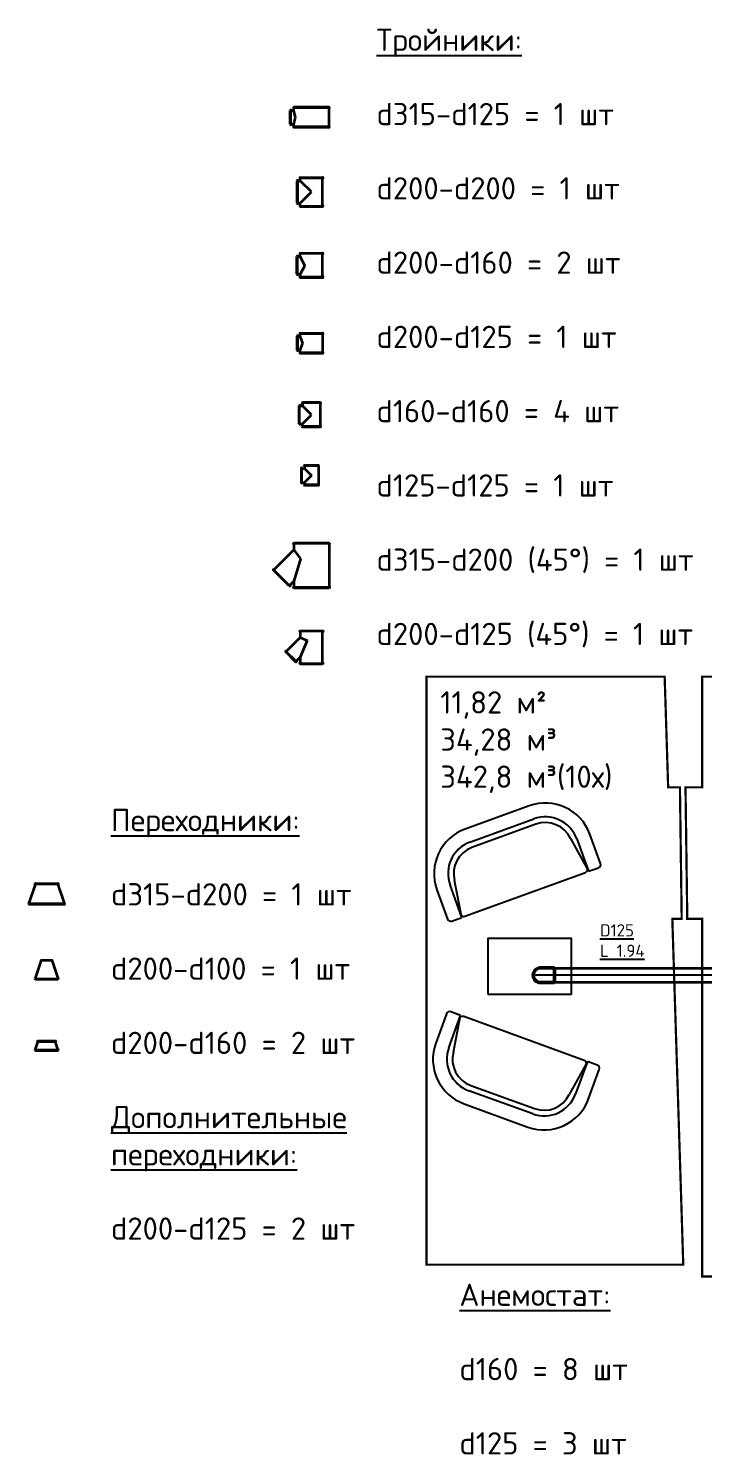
# Model space of a CAD drawing. Header units: metres. Extents: x -2077 to 53851, y -33309 to 16054.
# Drawn here: x -2077 to 3979, y -33309 to -20506 of the extents above; entities that cross this region are included whole.
import ezdxf

# ---------------------------------------------------------------- set-up
doc = ezdxf.new("R2010")
doc.units = ezdxf.units.M
doc.linetypes.add('CENTER', pattern=[2, 1.25, -0.25, 0.25, -0.25])
for name, color, linetype, lineweight in [('Fasonina KRUGLIE', 152, 'Continuous', 9), ('OV', 7, 'Continuous', 9), ('Вытяжка', 152, 'Continuous', 50)]:
    doc.layers.add(name, color=color, linetype=linetype, lineweight=lineweight)
for name, color, linetype in [('RV_Мягкая мебель', 7, 'Continuous'), ('RV_Пвышенные', 65, 'Continuous'), ('RV_Столы', 7, 'Continuous'), ('Стены', 252, 'Continuous')]:
    doc.layers.add(name, color=color, linetype=linetype)
doc.styles.add('Роман', font='isocpeur.ttf', dxfattribs={"height": 80})

# ---------------------------------------------------------------- blocks, each defined once
blk = doc.blocks.new('*U695')
at = {"layer": 'RV_Мягкая мебель'}
for p, q in [((-730, -180), (-730, -460)), ((-605, -150), (-700, -150)), ((-553, -483), (-605, -150)), ((-605, -460), (-605, -150)), ((605, -150), (553, -483)), ((700, -150), (605, -150)), ((605, -150), (605, -460)), ((730, -460), (730, -180)), ((305, -760), (-305, -760)), ((-305, -885), (305, -885))]:
    blk.add_line(p, q, dxfattribs=at)
blk.add_lwpolyline([(603, -170, 0.315615), (575, -150), (-575, -150, 0.315615), (-603, -170)], format="xyb", dxfattribs=at)
at = {"layer": 'RV_Мягкая мебель', "flags": 128}
blk.add_lwpolyline([(-305, -709), (305, -709)], dxfattribs=at)
at = {"layer": 'RV_Мягкая мебель'}
for centre, radius, start, end in [((-700, -180), 30, 90, 180), ((700, -180), 30, 0, 90), ((-305, -460), 425, 180, 270), ((-305, -460), 300, 180, 270), ((-305, -460), 249, 185.1944, 270), ((305, -460), 425, 270, 0), ((305, -460), 300, 270, 0), ((305, -460), 249, 270, 354.8056)]:
    blk.add_arc(centre, radius, start, end, dxfattribs=at)
blk = doc.blocks.new('*U694')
at = {"layer": 'RV_Мягкая мебель'}
for p, q in [((-730, -180), (-730, -460)), ((-605, -150), (-700, -150)), ((-553, -483), (-605, -150)), ((-605, -460), (-605, -150)), ((605, -150), (553, -483)), ((700, -150), (605, -150)), ((605, -150), (605, -460)), ((730, -460), (730, -180)), ((305, -760), (-305, -760)), ((-305, -885), (305, -885))]:
    blk.add_line(p, q, dxfattribs=at)
blk.add_lwpolyline([(603, -170, 0.315615), (575, -150), (-575, -150, 0.315615), (-603, -170)], format="xyb", dxfattribs=at)
at = {"layer": 'RV_Мягкая мебель', "flags": 128}
blk.add_lwpolyline([(-305, -709), (305, -709)], dxfattribs=at)
at = {"layer": 'RV_Мягкая мебель'}
for centre, radius, start, end in [((-700, -180), 30, 90, 180), ((700, -180), 30, 0, 90), ((-305, -460), 425, 180, 270), ((-305, -460), 300, 180, 270), ((-305, -460), 249, 185.1944, 270), ((305, -460), 425, 270, 0), ((305, -460), 300, 270, 0), ((305, -460), 249, 270, 354.8056)]:
    blk.add_arc(centre, radius, start, end, dxfattribs=at)
blk = doc.blocks.new('*U661')
blk.add_lwpolyline([(193543, -15027), (194293, -15027), (194293, -14527), (193543, -14527)], close=True)
blk = doc.blocks.new('*U574')
at = {"lineweight": 35}
for p, q in [((-1220, 62.5), (430, 62.5)), ((-1220, -62.5), (430, -62.5))]:
    blk.add_line(p, q, dxfattribs=at)
at = {"layer": 'OV', "linetype": 'CENTER', "ltscale": 200}
blk.add_line((-1220, 0), (430, 0), dxfattribs=at)
blk = doc.blocks.new('*U687')
at = {"layer": 'Fasonina KRUGLIE', "lineweight": 35}
for p, q in [((-157, 10), (-100, 178)), ((-100, 188), (100, 188)), ((100, 178), (158, 10)), ((158, 0), (-157, 0))]:
    blk.add_line(p, q, dxfattribs=at)
at = {"layer": 'Fasonina KRUGLIE', "lineweight": 9}
for p, q in [((-100, 178), (100, 178)), ((158, 10), (-157, 10))]:
    blk.add_line(p, q, dxfattribs=at)
at = {"layer": 'Fasonina KRUGLIE', "lineweight": 35}
for centre, start, end in [((-100, 183), 90, 270), ((100, 183), 270, 90), ((-157, 5), 90, 270), ((158, 5), 270, 90)]:
    blk.add_arc(centre, 5, start, end, dxfattribs=at)
blk = doc.blocks.new('КТР2_45_315_200')
at = {"layer": 'Fasonina KRUGLIE', "lineweight": 35}
for p, q in [((237, 334), (60, 157)), ((385, 200), (244, 341)), ((0, -158), (0, 157)), ((10, 157), (60, 157)), ((60, 157), (141, 98)), ((141, 98), (343, 157)), ((378, 193), (343, 157)), ((343, 157), (393, 157)), ((403, -158), (403, 157)), ((10, -158), (393, -158))]:
    blk.add_line(p, q, dxfattribs=at)
at = {"layer": 'Fasonina KRUGLIE', "lineweight": 9}
for p, q in [((378, 193), (237, 334)), ((10, -158), (10, 157)), ((393, -158), (393, 157))]:
    blk.add_line(p, q, dxfattribs=at)
at = {"layer": 'Fasonina KRUGLIE', "lineweight": 35}
for centre, start, end in [((240, 338), 45, 225), ((5, 157), 360, 180), ((382, 196), 225, 45), ((398, 157), 0, 180), ((5, -158), 180, 360), ((398, -158), 180, 0)]:
    blk.add_arc(centre, 5, start, end, dxfattribs=at)
blk = doc.blocks.new('*U452')
at = {"layer": 'Fasonina KRUGLIE', "linetype": 'Continuous', "lineweight": 9, "rotation": 270}
blk.add_blockref('КТР2_45_315_200', (0, 0), dxfattribs=at)
blk = doc.blocks.new('КТР2_45_200_125')
at = {"layer": 'Fasonina KRUGLIE', "lineweight": 35}
for p, q in [((184, 224), (60, 100)), ((279, 142), (191, 231)), ((272, 135), (237, 100)), ((0, 100), (0, -100)), ((10, 100), (60, 100)), ((60, 100), (88, 40)), ((88, 40), (237, 100)), ((237, 100), (287, 100)), ((297, 100), (297, -100)), ((287, -100), (10, -100))]:
    blk.add_line(p, q, dxfattribs=at)
at = {"layer": 'Fasonina KRUGLIE', "lineweight": 9}
for p, q in [((272, 135), (184, 224)), ((10, -100), (10, 100)), ((287, 100), (287, -100))]:
    blk.add_line(p, q, dxfattribs=at)
at = {"layer": 'Fasonina KRUGLIE', "lineweight": 35}
for centre, start, end in [((187, 227), 45, 225), ((276, 139), 225, 45), ((5, 100), 360, 180), ((292, 100), 360, 180), ((5, -100), 180, 0), ((292, -100), 180, 360)]:
    blk.add_arc(centre, 5, start, end, dxfattribs=at)
blk = doc.blocks.new('*U455')
at = {"layer": 'Fasonina KRUGLIE', "linetype": 'Continuous', "lineweight": 9, "rotation": 270}
blk.add_blockref('КТР2_45_200_125', (0, 0), dxfattribs=at)
blk = doc.blocks.new('КТР1_200_200')
at = {"layer": 'Fasonina KRUGLIE', "lineweight": 35}
for p, q in [((230, 130), (30, 130)), ((0, 100), (0, -100)), ((10, 100), (30, 100)), ((30, 120), (30, 100)), ((30, 100), (130, 0)), ((130, 0), (230, 100)), ((230, 120), (230, 100)), ((230, 100), (250, 100)), ((260, 100), (260, -100)), ((10, -100), (250, -100))]:
    blk.add_line(p, q, dxfattribs=at)
at = {"layer": 'Fasonina KRUGLIE', "lineweight": 9}
for p, q in [((10, 100), (10, -100)), ((230, 120), (30, 120)), ((250, 100), (250, -100))]:
    blk.add_line(p, q, dxfattribs=at)
at = {"layer": 'Fasonina KRUGLIE', "lineweight": 35}
for centre, start, end in [((30, 125), 90, 270), ((230, 125), 270, 90), ((5, 100), 360, 180), ((255, 100), 360, 180), ((5, -100), 180, 360), ((255, -100), 180, 360)]:
    blk.add_arc(centre, 5, start, end, dxfattribs=at)
blk = doc.blocks.new('*U683')
at = {"layer": 'Fasonina KRUGLIE', "linetype": 'Continuous', "lineweight": 9, "rotation": 89.99997599764497}
blk.add_blockref('КТР1_200_200', (0, 0), dxfattribs=at)
blk = doc.blocks.new('*U686')
at = {"layer": 'Fasonina KRUGLIE', "lineweight": 35}
for p, q in [((-100, 10), (-50, 162)), ((50, 167), (-50, 167)), ((50, 162), (100, 10)), ((-100, 0), (100, 0))]:
    blk.add_line(p, q, dxfattribs=at)
at = {"layer": 'Fasonina KRUGLIE', "lineweight": 9}
for p, q in [((50, 162), (-50, 162)), ((-100, 10), (100, 10))]:
    blk.add_line(p, q, dxfattribs=at)
at = {"layer": 'Fasonina KRUGLIE', "lineweight": 35}
for centre, radius, start, end in [((-50, 164), 2.5, 90, 269.9886), ((50, 164), 2.5, 270, 90), ((-100, 5), 5, 90, 270), ((100, 5), 5, 270, 90)]:
    blk.add_arc(centre, radius, start, end, dxfattribs=at)
blk = doc.blocks.new('КТР1_200_125')
at = {"layer": 'Fasonina KRUGLIE', "lineweight": 35}
for p, q in [((153, 130), (28, 130)), ((0, 100), (0, -100)), ((10, 100), (28, 100)), ((28, 120), (28, 100)), ((28, 100), (90, 78)), ((90, 78), (153, 100)), ((153, 120), (153, 100)), ((153, 100), (170, 100)), ((180, 100), (180, -100)), ((170, -100), (10, -100))]:
    blk.add_line(p, q, dxfattribs=at)
at = {"layer": 'Fasonina KRUGLIE', "lineweight": 9}
for p, q in [((10, -100), (10, 100)), ((153, 120), (28, 120)), ((170, 100), (170, -100))]:
    blk.add_line(p, q, dxfattribs=at)
at = {"layer": 'Fasonina KRUGLIE', "lineweight": 35}
for centre, start, end in [((28, 125), 90, 270), ((153, 125), 270, 90), ((5, 100), 360, 180), ((175, 100), 360, 180), ((5, -100), 180, 0), ((175, -100), 180, 360)]:
    blk.add_arc(centre, 5, start, end, dxfattribs=at)
blk = doc.blocks.new('*U682')
at = {"layer": 'Fasonina KRUGLIE', "linetype": 'Continuous', "lineweight": 9, "rotation": 89.999975997645}
blk.add_blockref('КТР1_200_125', (0, 0), dxfattribs=at)
blk = doc.blocks.new('КТР1_160_160')
at = {"layer": 'Fasonina KRUGLIE', "lineweight": 35}
for p, q in [((0, -80), (0, 80)), ((10, 80), (30, 80)), ((30, 110), (190, 110)), ((30, 100), (30, 80)), ((30, 80), (110, 0)), ((110, 0), (190, 80)), ((190, 100), (190, 80)), ((210, 80), (190, 80)), ((220, -80), (220, 80)), ((10, -80), (210, -80))]:
    blk.add_line(p, q, dxfattribs=at)
at = {"layer": 'Fasonina KRUGLIE', "lineweight": 9}
for p, q in [((10, -80), (10, 80)), ((30, 100), (190, 100)), ((210, -80), (210, 80))]:
    blk.add_line(p, q, dxfattribs=at)
at = {"layer": 'Fasonina KRUGLIE', "lineweight": 35}
for centre, start, end in [((5, 80), 0, 180), ((30, 105), 90, 270), ((190, 105), 270, 90), ((215, 80), 360, 180), ((5, -80), 180, 360), ((215, -80), 180, 0)]:
    blk.add_arc(centre, 5, start, end, dxfattribs=at)
blk = doc.blocks.new('*U680')
at = {"layer": 'Fasonina KRUGLIE', "linetype": 'Continuous', "lineweight": 9, "rotation": 89.999975997645}
blk.add_blockref('КТР1_160_160', (0, 0), dxfattribs=at)
blk = doc.blocks.new('КТР1_315_125')
at = {"layer": 'Fasonina KRUGLIE', "lineweight": 35}
for p, q in [((0, -158), (0, 158)), ((10, 158), (28, 158)), ((28, 190), (152, 190)), ((28, 190), (152, 190)), ((28, 180), (28, 158)), ((28, 158), (90, 142)), ((90, 142), (152, 158)), ((152, 180), (152, 158)), ((152, 158), (170, 158)), ((180, 158), (180, 158)), ((180, -157), (180, 158)), ((10, -158), (170, -158)), ((180, -158), (180, -158))]:
    blk.add_line(p, q, dxfattribs=at)
at = {"layer": 'Fasonina KRUGLIE', "lineweight": 9}
for p, q in [((10, -158), (10, 158)), ((28, 180), (152, 180)), ((170, -157), (170, 158))]:
    blk.add_line(p, q, dxfattribs=at)
at = {"layer": 'Fasonina KRUGLIE', "lineweight": 35}
for centre, start, end in [((5, 158), 360, 180), ((28, 185), 90, 270), ((152, 185), 270, 90), ((175, 158), 360, 180), ((5, -158), 180, 360), ((175, -157), 180, 360)]:
    blk.add_arc(centre, 5, start, end, dxfattribs=at)
blk = doc.blocks.new('*U679')
at = {"layer": 'Fasonina KRUGLIE', "linetype": 'Continuous', "lineweight": 9, "rotation": 89.99997599764497}
blk.add_blockref('КТР1_315_125', (0, 0), dxfattribs=at)
blk = doc.blocks.new('КТР1_200_160')
at = {"layer": 'Fasonina KRUGLIE', "lineweight": 35}
for p, q in [((30, 130), (190, 130)), ((0, 100), (0, -100)), ((10, 100), (30, 100)), ((30, 120), (30, 100)), ((110, 60), (30, 100)), ((110, 60), (190, 100)), ((190, 120), (190, 100)), ((190, 100), (210, 100)), ((220, 100), (220, -100)), ((10, -100), (210, -100))]:
    blk.add_line(p, q, dxfattribs=at)
at = {"layer": 'Fasonina KRUGLIE', "lineweight": 9}
for p, q in [((10, -100), (10, 100)), ((30, 120), (190, 120)), ((210, -100), (210, 100))]:
    blk.add_line(p, q, dxfattribs=at)
at = {"layer": 'Fasonina KRUGLIE', "lineweight": 35}
for centre, start, end in [((30, 125), 90, 270), ((190, 125), 270, 90), ((5, 100), 359.9957, 180), ((215, 100), 0, 180.0043), ((5, -100), 180, 0), ((215, -100), 180, 0)]:
    blk.add_arc(centre, 5, start, end, dxfattribs=at)
blk = doc.blocks.new('*U678')
at = {"layer": 'Fasonina KRUGLIE', "linetype": 'Continuous', "lineweight": 9, "rotation": 89.999975997645}
blk.add_blockref('КТР1_200_160', (0, 0), dxfattribs=at)
blk = doc.blocks.new('*U685')
at = {"layer": 'Fasonina KRUGLIE', "lineweight": 35}
for p, q in [((-100, 10), (-80, 75)), ((-100, 0), (100, 0)), ((-80, 85), (80, 85)), ((100, 10), (80, 75))]:
    blk.add_line(p, q, dxfattribs=at)
at = {"layer": 'Fasonina KRUGLIE', "lineweight": 9}
for p, q in [((-100, 10), (100, 10)), ((-80, 75), (80, 75))]:
    blk.add_line(p, q, dxfattribs=at)
at = {"layer": 'Fasonina KRUGLIE', "lineweight": 35}
for centre, start, end in [((-100, 5), 90, 270), ((-80, 80), 90, 270), ((80, 80), 270, 90), ((100, 5), 270, 90)]:
    blk.add_arc(centre, 5, start, end, dxfattribs=at)
blk = doc.blocks.new('КТР1_125_125')
at = {"layer": 'Fasonina KRUGLIE', "lineweight": 35}
for p, q in [((0, -62), (0, 63)), ((27, 63), (10, 63)), ((152, 93), (27, 93)), ((27, 83), (27, 63)), ((90, 0), (27, 63)), ((152, 63), (90, 0)), ((152, 83), (152, 63)), ((170, 63), (152, 63)), ((180, -62), (180, 63)), ((170, -62), (10, -62))]:
    blk.add_line(p, q, dxfattribs=at)
at = {"layer": 'Fasonina KRUGLIE', "lineweight": 9}
for p, q in [((10, -62), (10, 63)), ((152, 83), (27, 83)), ((170, -62), (170, 63))]:
    blk.add_line(p, q, dxfattribs=at)
at = {"layer": 'Fasonina KRUGLIE', "lineweight": 35}
for centre, start, end in [((5, 63), 0, 180), ((27, 88), 90, 270), ((152, 88), 270, 90), ((175, 63), 0, 180), ((5, -62), 180, 0), ((175, -62), 180, 0)]:
    blk.add_arc(centre, 5, start, end, dxfattribs=at)
blk = doc.blocks.new('*U691')
at = {"layer": 'Fasonina KRUGLIE', "linetype": 'Continuous', "lineweight": 9, "rotation": 89.999975997645}
blk.add_blockref('КТР1_125_125', (0, 0), dxfattribs=at)
blk = doc.blocks.new('*U668')
for p, q in [((-125, 66.5), (-125, -66.5)), ((0, 66.5), (-125, 66.5)), ((-125, -66.5), (0, -66.5))]:
    blk.add_line(p, q)
blk.add_arc((0, 0), 66.5, 270, 90)

msp = doc.modelspace()

# ---------------------------------------------------------------- linework, layer by layer
at = {"layer": 'RV_Пвышенные', "flags": 128}
msp.add_lwpolyline([(4381.3804, -28970.2677, -0.2063651953), (4292.992, -29006.1693), (2517.992, -29006.1693), (2451.492, -29006.1693)], format="xyb", dxfattribs=at)
at = {"layer": 'Стены', "color": 250, "flags": 128}
for points in [[(3783.8356, -28499.276, 20, 20, 0), (3699.6757, -28499.276, 20, 20, 0), (3797.9102, -31604.5422, 20, 20, 0), (1494.9102, -31604.5422, 20, 20, 0), (1494.9102, -26325.5422, 20, 20, 0), (3630.9102, -26325.5422, 20, 20, 0), (3662.3385, -27319.0153, 20, 20, 0), (3768.0511, -27319.0153, 20, 20, 0)], [(9887.7639, -27398.8315, 20, 20, 0), (9887.7639, -26325.5422, 20, 20, 0), (3968.0044, -26325.5422, 20, 20, 0), (3968.0044, -27319.0153, 20, 20, 0), (3818.0555, -27319.0153, 20, 20, 0), (3833.84, -28499.276, 20, 20, 0), (3968.0044, -28499.276, 20, 20, 0), (3968.0044, -31711.5422, 20, 20, 0), (8727.0044, -31711.5422, 20, 20, 0), (8727.0044, -31161.5422, 20, 20, 0), (9193.0044, -31161.5422, 20, 20, 0), (9193.0044, -27843.5422, 20, 20, 0), (9641.0044, -27398.8315, 20, 20, 0)]]:
    msp.add_lwpolyline(points, format="xyseb", close=True, dxfattribs=at)

# ---------------------------------------------------------------- block references
at = {"layer": 'Fasonina KRUGLIE', "linetype": 'Continuous', "lineweight": 9}
for name, p in [('*U679', (461.9317, -21393.8276)), ('*U683', (461.9317, -22103.9219)), ('*U678', (461.9317, -22742.7987)), ('*U682', (461.9317, -23421.3213)), ('*U680', (461.9317, -24084.4416)), ('*U691', (461.9317, -24608.4931)), ('*U687', (-1914.0385, -28370.2028)), ('*U686', (-1914.0385, -29041.185)), ('*U685', (-1914.0385, -29681.0246))]:
    msp.add_blockref(name, p, dxfattribs=at)
at = {"layer": 'Fasonina KRUGLIE', "linetype": 'Continuous', "lineweight": 9, "xscale": -1}
for name, p in [('*U452', (461.9317, -25126.5974)), ('*U455', (461.9317, -25912.9818))]:
    msp.add_blockref(name, p, dxfattribs=at)
at = {"layer": 'RV_Мягкая мебель'}
for name, p, rotation in [('*U694', (2430.8265, -28421.2898), 200), ('*U695', (2420.0838, -29433.1509), 340)]:
    msp.add_blockref(name, p, dxfattribs=dict(at, rotation=rotation))
at = {"layer": 'RV_Столы'}
msp.add_blockref('*U661', (-191497.3659, -14148.5596), dxfattribs=at)
at = {"layer": 'Вытяжка', "color": 1, "lineweight": 9, "zscale": -1, "rotation": 180}
msp.add_blockref('*U668', (2517.992, -29006.1693), dxfattribs=at)
at = {"layer": 'Вытяжка', "color": 1}
msp.add_blockref('*U574', (3862.992, -29006.1693), dxfattribs=at)

# ---------------------------------------------------------------- texts
at = {"layer": 'RV_Пвышенные', "color": 0, "char_height": 200, "attachment_point": 1, "style": 'Роман'}
for s, width, insert in [('{\\fISOCPEUR|b1|i0|c204|p34;\\LТройники:\\P}\\Pd315-d125 = 1 шт\\P\\Pd200-d200 = 1 шт\\P\\Pd200-d160 = 2 шт\\P\\Pd200-d125 = 1 шт\\P\\Pd160-d160 = 4 шт\\P\\Pd125-d125 = 1 шт\\P\\Pd315-d200 (45%%D) = 1 шт\\P\\Pd200-d125 (45%%D) = 1 шт', 3305.311885, (1044.8633, -20507.6681)), ('11,82 м²\\P34,28 м³\\P342,8 м³(10х)', 1636.940686, (1617.5542, -26456.7017)), ('{\\fISOCPEUR|b1|i0|c204|p34;\\LПереходники:\\P}\\Pd315-d200 = 1 шт\\P\\Pd200-d100 = 1 шт\\P\\Pd200-d160 = 2 шт\\P\\P{\\LДополнительные переходники:\\P}\\Pd200-d125 = 2 шт', 3305.311885, (-1337.3802, -27513.2718)), ('{\\fISOCPEUR|b1|i0|c204|p34;\\LАнемостат:\\P}\\Pd160 = 8 шт\\P\\Pd125 = 3 шт', 3305.311885, (1789.2555, -31775.5623))]:
    msp.add_mtext_dynamic_manual_height_columns(s, width=width, gutter_width=500, heights=[0], dxfattribs=dict(at, insert=insert))
at = {"layer": 'RV_Пвышенные', "color": 155, "true_color": 0x2c72b5, "insert": (3050.687, -28548.1125), "char_height": 110, "attachment_point": 1, "style": 'Роман'}
msp.add_mtext_dynamic_manual_height_columns('{\\fISOCPEUR|b1|i0|c204|p34;\\LD125\\PL 1.94}', width=2713.546817, gutter_width=500, heights=[0], dxfattribs=at)

doc.saveas('drawing.dxf')
